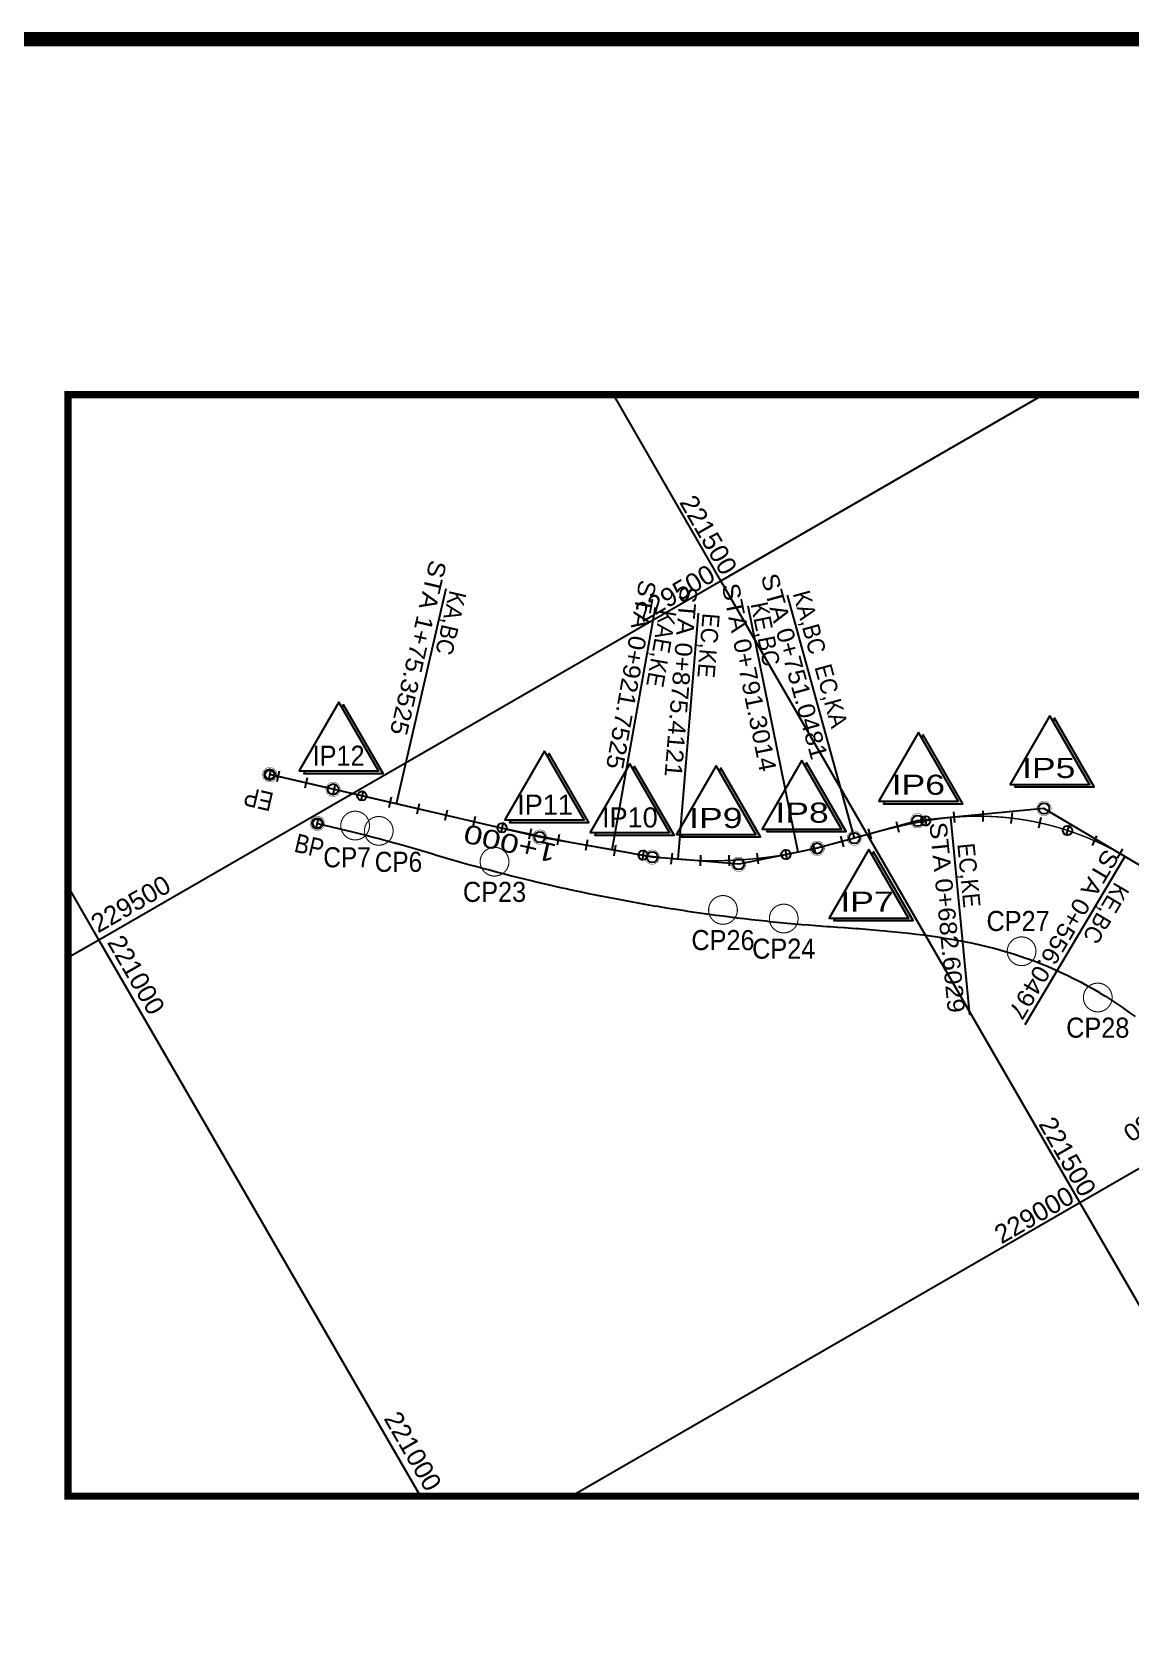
# Model space of a CAD drawing. Extents: x 230342 to 231183, y 224653 to 225247.
# Drawn here: x 230551.3 to 230704.3, y 225004.1 to 225227.6 of the extents above; entities that cross this region are included whole.
import ezdxf
from ezdxf.enums import TextEntityAlignment as Align

# ---------------------------------------------------------------- set-up
doc = ezdxf.new("R2010")
doc.units = 0
doc.header["$LTSCALE"] = 10
doc.header["$MEASUREMENT"] = 0
doc.layers.get('0').update_dxf_attribs({"linetype": 'CONTINUOUS'})
for name, color, linetype in [('CA-ALGN-CNTL', 2, 'CONTINUOUS'), ('CA-ALGN-IPLN', 1, 'CONTINUOUS'), ('CA-ALGN-IPSM', 2, 'CONTINUOUS'), ('CA-ALGN-STSM', 2, 'CONTINUOUS'), ('CA-ALGN-SUBL', 1, 'CONTINUOUS'), ('CA-ALGN-SUBT', 2, 'CONTINUOUS'), ('CA-ALGN-TEXT', 3, 'CONTINUOUS'), ('CV-GRID-BORD', 4, 'CONTINUOUS'), ('CV-GRID-LINE', 1, 'CONTINUOUS'), ('CV-GRID-TEXT', 4, 'CONTINUOUS'), ('CV-SURV-SYMB', 3, 'CONTINUOUS'), ('CV-SURV-TEXT', 3, 'CONTINUOUS'), ('CX-BORD', 3, 'CONTINUOUS'), ('CX-BORD-LIN1', 4, 'CONTINUOUS'), ('CX-BORD-LIN2', 3, 'CONTINUOUS'), ('CX-BORD-TEX2', 7, 'CONTINUOUS'), ('CX-BORD-TEX3', 6, 'CONTINUOUS')]:
    doc.layers.add(name, color=color, linetype=linetype)
doc.styles.add('GTXT', font='Dotum.ttf')
doc.styles.get("Standard").update_dxf_attribs({"font": 'Dotum.ttf'})
doc.styles.add('TB_TEXT', font='Dotum.ttf')
doc.styles.add('TB_WBTXT', font='Dotum.ttf')
doc.styles.add('TB_WMTXT', font='Dotum.ttf')

# ---------------------------------------------------------------- blocks, each defined once
blk = doc.blocks.new('CXBLKA1-KHCA1')
at = {"layer": 'CX-BORD-LIN1', "const_width": 2}
blk.add_lwpolyline([(796, -2.273736754432321e-12), (0, 0), (0, 553.9999999999995), (795.9999999999995, 553.9999999999995)], close=True, dxfattribs=at)
at = {"layer": 'CX-BORD-LIN1', "style": 'TB_TEXT'}
for tag, height, p in [('TR_RNUM4', 3, (285.105116618196, 26.63656332936284)), ('TR_RDAT4', 3.5, (317.5, 26.99999999999994)), ('TR_DGN4', 3.5, (459.1184542177598, 26.99999999999993)), ('TR_CHK4', 3.5, (499.1184542177598, 26.99999999999993)), ('TR_APP4', 3.5, (539.1184542177598, 27.00000000000016)), ('TR_RDAT3', 3.5, (317.5, 21.00000000000105)), ('TR_DGN3', 3.5, (459.1184542177598, 21.00000000000104)), ('TR_CHK3', 3.5, (499.1184542177598, 21.00000000000104)), ('TR_APP3', 3.5, (539.1184542177598, 21.00000000000126)), ('TR_RNUM3', 3, (285.105116618196, 20.63656332936395)), ('TR_RNUM2', 3, (285.105116618196, 14.63656332936395)), ('TR_RDAT2', 3.5, (317.5, 15.00000000000105)), ('TR_DGN2', 3.5, (459.1184542177598, 15.00000000000104)), ('TR_CHK2', 3.5, (499.1184542177598, 15.00000000000104)), ('TR_APP2', 3.5, (539.1184542177598, 15.00000000000126)), ('TR_RNUM1', 3, (285.105116618196, 8.636563329362843)), ('TR_RDAT1', 3.5, (317.5, 8.999999999999943)), ('TR_DGN1', 3.5, (459.1184542177598, 8.999999999999929)), ('TR_CHK1', 3.5, (499.1184542177598, 8.999999999999929)), ('TR_APP1', 3.5, (539.1184542177598, 9.000000000000156))]:
    blk.add_attdef(tag, text='', height=height, dxfattribs=at).set_placement(p, align=Align.MIDDLE_CENTER)
for tag, p in [('TR_RCON4', (342.3033138082337, 26.99999999999994)), ('TR_RCON3', (342.3033138082337, 21.00000000000105)), ('TR_RCON2', (342.3033138082337, 15.00000000000105)), ('TR_RCON1', (342.3033138082337, 8.999999999999943))]:
    blk.add_attdef(tag, text='', height=3.5, dxfattribs=at).set_placement(p, align=Align.MIDDLE_LEFT)
at = {"layer": 'CX-BORD-LIN2', "style": 'TB_TEXT'}
blk.add_attdef('TD_VERSION', text='', height=3, rotation=90, dxfattribs=at).set_placement((800.499999405456, 48.01489921212271), align=Align.MIDDLE_CENTER)
at = {"layer": 'CX-BORD-TEX2', "style": 'TB_WMTXT'}
for tag, height, p in [('TB_CNAME', 5, (15.34476638720071, 531.8324131479244)), ('TB_CSCOP', 4, (16.63456755316156, 523.8324131479244))]:
    blk.add_attdef(tag, text='', height=height, dxfattribs=at).set_placement(p, align=Align.BOTTOM_LEFT)
at = {"layer": 'CX-BORD-TEX2', "style": 'TB_WBTXT'}
for tag, height, p in [('TB_MTITIL', 10, (398, 533.326413560618)), ('TB_STITL', 7, (398, 518.326413560618))]:
    blk.add_attdef(tag, text='', height=height, dxfattribs=at).set_placement(p, align=Align.MIDDLE_CENTER)
at = {"layer": 'CX-BORD-TEX3', "style": 'TB_TEXT'}
for tag, height, p in [('TD_DCOMP', 4.5, (217.5, 24.99999999999931)), ('TD_CSECT', 4.5, (611, 24.99999999999896)), ('TD_DNAME_TOP', 4.5, (755, 24.99999999999912)), ('TD_DNAME_MAIN', 4.5, (755, 19.00715491911868)), ('TD_CCOMP', 4.5, (217.5, 14.99999999999931)), ('TD_HSCAL', 4.5, (626.6991483434026, 15.23515171695612)), ('TD_VSCAL', 4.5, (655.7793615572627, 15.23515171695612)), ('TD_DNAME_BOT', 3, (755, 13.65422715006187)), ('TD_CNAME', 4.5, (65, 5.752181573154171)), ('TD_FIELD', 4.5, (182.5, 5.52709622435755)), ('TD_CSTEP', 4.5, (253.2440000000001, 5.527096224357066)), ('TD_DWGCODE', 4.5, (641, 5.385823260720159)), ('TD_DWGNO', 4.5, (755, 5.385823260720144))]:
    blk.add_attdef(tag, text='', height=height, dxfattribs=at).set_placement(p, align=Align.MIDDLE_CENTER)
at = {"layer": 'CX-BORD-TEX3', "style": 'TB_TEXT', "width": 0.9}
blk.add_attdef('TD_CDIST', text='', height=4.5, dxfattribs=at).set_placement((656, 24.99999999999902), align=Align.MIDDLE_CENTER)
blk = doc.blocks.new('CVSVCPM')
at = {"const_width": 0.15}
blk.add_lwpolyline([(0, 2, -1), (0, -2, -1), (0, 2)], format="xyb", dxfattribs=at)
at = {"style": 'GTXT', "flags": 1}
blk.add_attdef('NO', text='', height=2.5, dxfattribs=at).set_placement((0, 4.760439115567124), align=Align.MIDDLE)
blk = doc.blocks.new('CASTAMS')
blk.add_line((0, -1.5), (0, 1.5))
at = {"style": 'GTXT', "flags": 1}
for tag, p in [('STA_DST', (0, -3.624746947281125)), ('XSEC_DAT', (0, -6.854719476030255))]:
    blk.add_attdef(tag, text='', height=2.5, dxfattribs=at).set_placement(p, align=Align.MIDDLE)
blk = doc.blocks.new('CASTAMM')
blk.add_line((0, -1.5), (0, 1.5))
blk.add_circle((0, 0), 1.3)
at = {"style": 'GTXT', "flags": 1}
for tag, p in [('STA_DST', (0, -3.624746947281125)), ('XSEC_DAT', (0, -6.854719476030255))]:
    blk.add_attdef(tag, text='', height=2.5, dxfattribs=at).set_placement(p, align=Align.MIDDLE)
blk = doc.blocks.new('CAIPMRK')
at = {"const_width": 0.1}
blk.add_lwpolyline([(-2, 0, -0.9999999999999999), (2, 0, -1)], format="xyb", close=True, dxfattribs=at)
blk.add_circle((0, 0), 1.5)

msp = doc.modelspace()

# ---------------------------------------------------------------- hatches: boundary and pattern name
at = {"layer": 'CA-ALGN-TEXT'}
for points in [[(230599.5683813628, 225124.6502165705), (230589.3730694428, 225124.6502158512), (230589.1704550729, 225124.2992774112), (230600.2205974538, 225124.2992781908), (230594.6955255882, 225133.8689818183), (230594.4707247798, 225133.4796153331)], [(230698.5749038054, 225122.7669781521), (230688.3795918853, 225122.7669774328), (230688.1769775156, 225122.4160389928), (230699.2271198964, 225122.4160397724), (230693.7020480308, 225131.9857433998), (230693.4772472224, 225131.5963769147)], [(230680.2833715523, 225120.4335808232), (230670.0880596322, 225120.4335801038), (230669.8854452625, 225120.0826416638), (230680.9355876434, 225120.0826424435), (230675.4105157777, 225129.6523460709), (230675.1857149693, 225129.2629795858)], [(230628.2231367366, 225117.8326065147), (230618.0278248165, 225117.8326057954), (230617.8252104467, 225117.4816673553), (230628.8753528275, 225117.481668135), (230623.350280962, 225127.0513717624), (230623.1254801536, 225126.6620052773)], [(230640.0838948677, 225116.0495386075), (230629.8885829476, 225116.0495378881), (230629.6859685778, 225115.6985994482), (230640.7361109587, 225115.6986002278), (230635.2110390931, 225125.2683038552), (230634.9862382847, 225124.8789373701)], [(230652.1283419273, 225115.8013792162), (230641.9330300073, 225115.8013784969), (230641.7304156375, 225115.4504400569), (230652.7805580184, 225115.4504408365), (230647.2554861527, 225125.0201444639), (230647.0306853444, 225124.6307779788)], [(230664.0486204039, 225116.5458579149), (230653.8533084839, 225116.5458571955), (230653.6506941141, 225116.1949187556), (230664.7008364949, 225116.1949195352), (230659.1757646293, 225125.7646231626), (230658.9509638209, 225125.3752566775)], [(230673.3613351265, 225104.1379095611), (230663.1660232065, 225104.1379088417), (230662.9634088366, 225103.7869704017), (230674.0135512175, 225103.7869711814), (230668.4884793519, 225113.3566748088), (230668.2636785435, 225112.9673083237)]]:
    msp.add_hatch(color=256, dxfattribs=at).paths.add_polyline_path(points)

# ---------------------------------------------------------------- linework, layer by layer
at = {"layer": 'CA-ALGN-CNTL', "const_width": 0.2000000000000009}
msp.add_lwpolyline([(230704.5268183256, 225112.1047095009), (230703.6759621664, 225112.6300634743), (230703.495700028, 225112.7376826309), (230703.495700028, 225112.7376826309), (230702.8123480421, 225113.1341628932), (230701.9364013398, 225113.6165189656), (230701.0486716517, 225114.0768277697), (230700.1497129626, 225114.5148017764), (230699.2620375695, 225114.9204645456), (230699.2400856491, 225114.9301663844), (230698.3203616766, 225115.3226629207), (230697.3911139387, 225115.6920471049), (230696.452919989, 225116.0380865846), (230695.5063724341, 225116.3605669354), (230695.2932589969, 225116.429550213), (230694.55205788, 225116.6592841255), (230693.5905735217, 225116.9340517833), (230692.6225236784, 225117.1846991975), (230691.6485091331, 225117.4110697808), (230691.1183160977, 225117.5235670048), (230690.6691395256, 225117.6130236066), (230689.6850284237, 225117.7904299442), (230688.6967897876, 225117.9431813836), (230687.7050422377, 225118.0711824427), (230686.7104053225, 225118.1743520321), (230686.6865041001, 225118.1765221618), (230685.7134985189, 225118.2526251864), (230684.7149491601, 225118.3059553327), (230683.7153758473, 225118.3343070224), (230682.7154077701, 225118.3376624671), (230682.2014740823, 225118.3296616908), (230681.7156685821, 225118.316021467), (230680.7167821334, 225118.2693954826), (230679.7193729339, 225118.1978148304), (230679.2009276327, 225118.1506884022), (230679.2009276327, 225118.1506884022), (230678.7240608144, 225118.1013579324), (230677.8523165799, 225117.996871189), (230677.7313575898, 225117.9809622989), (230676.7415832945, 225117.838461614), (230675.7549292882, 225117.6757284325), (230674.7714770604, 225117.4946296106), (230673.7912079621, 225117.2970134491), (230673.7129213197, 225117.2805458877), (230672.8140113299, 225117.084723622), (230671.8396907547, 225116.8595843198), (230670.8679831336, 225116.6234112499), (230669.8985671344, 225116.3780049759), (230669.7688195969, 225116.344514298), (230668.9310641951, 225116.1251491858), (230667.9650597732, 225115.8666298882), (230667.0001046852, 225115.6042130917), (230666.0357336231, 225115.3396647328), (230665.9663070987, 225115.320582998), (230665.8336443354, 225115.2841136393), (230665.8336443354, 225115.2841136393), (230665.8336064265, 225115.2841032996), (230665.8336064265, 225115.2841032996), (230665.0714568868, 225115.0747689972), (230664.1067421489, 225114.8114679021), (230663.1410515272, 225114.5517810869), (230662.2900192957, 225114.327852118), (230662.1738612637, 225114.2977317266), (230661.2046897056, 225114.0513580682), (230660.2331013051, 225113.8147065023), (230659.258720744, 225113.5898350988), (230658.5670025673, 225113.4388820951), (230658.2812457899, 225113.3788233392), (230658.0262862509, 225113.3264302031), (230658.0262862509, 225113.3264302031), (230657.3004938514, 225113.183623481), (230656.3165964245, 225113.0049557662), (230655.3298313361, 225112.8428789846), (230654.7701573414, 225112.7585107499), (230654.3404774849, 225112.6974340696), (230653.3488145014, 225112.5686646867), (230652.3551232845, 225112.4566083051), (230651.3596887327, 225112.3612954659), (230650.8913103555, 225112.322290584), (230650.3627905485, 225112.2827537101), (230649.3647097024, 225112.2210043826), (230649.2317706259, 225112.2140536089), (230648.365732629, 225112.1760673645), (230647.3661383704, 225112.1479513401), (230646.966191909, 225112.1414189042), (230646.3662146293, 225112.1366699943), (230645.3662419837, 225112.1422213514), (230644.3665044759, 225112.1646054359), (230643.3672846841, 225112.203816808), (230642.3688674542, 225112.2598420999), (230641.3715349005, 225112.3326686758), (230641.2893977507, 225112.3394183858), (230641.2893977507, 225112.3394183858), (230640.37555141, 225112.4220866036), (230639.3810712714, 225112.5269286478), (230638.3881593196, 225112.6457265112), (230637.3968223561, 225112.7770084133), (230636.4070028813, 225112.9193139469), (230635.4186064146, 225113.0711867569), (230634.4314891025, 225113.2311720052), (230633.445476039, 225113.3978246383), (230632.460357337, 225113.569700191), (230632.1152365015, 225113.6309149811), (230632.1152365015, 225113.6309149811), (230631.4759188227, 225113.7454256238), (230630.4920596218, 225113.924367656), (230629.5087703086, 225114.1064146134), (230628.5260387255, 225114.2914555536), (230627.5438561789, 225114.4793815343), (230626.5622085112, 225114.6700850773), (230625.5810842967, 225114.8634579725), (230624.6004683778, 225115.0593944737), (230623.6203458647, 225115.2577843706), (230622.6406998677, 225115.4585209171), (230621.6615162292, 225115.661496635), (230620.6827763274, 225115.8666037782), (230619.7044650046, 225116.0737366006), (230618.726560175, 225116.282785356), (230617.7490446809, 225116.4936477623), (230616.7718974362, 225116.7062123415), (230615.7950995515, 225116.9203758115), (230614.8186296729, 225117.1360311581), (230613.8424657144, 225117.3530686352), (230612.8665887865, 225117.5713849608), (230611.8909738031, 225117.7908755851), (230610.9155986785, 225118.0114307616), (230609.9404427907, 225118.2329462086), (230608.9654803221, 225118.4553146439), (230607.9906889186, 225118.6784307853), (230607.0160434945, 225118.9021900832), (230606.0415226959, 225119.1264855233), (230605.0671007048, 225119.3512098235), (230604.0927531676, 225119.5762611661), (230603.1184562661, 225119.8015288047), (230602.1441856467, 225120.0269109215), (230602.0754912322, 225120.0428051309), (230602.0754912322, 225120.0428051309), (230601.1699208838, 225120.2523148948), (230600.1956561208, 225120.477718868), (230599.2213886258, 225120.7031235732), (230598.2471238628, 225120.9285275465), (230597.323871089, 225121.1421281677), (230597.2728590998, 225121.1539315197), (230596.2985926047, 225121.379334493), (230595.3243278417, 225121.6047384662), (230594.3500630788, 225121.8301424394), (230593.3757965837, 225122.0555454126), (230592.4015318208, 225122.2809493859), (230591.4272670578, 225122.5063533591), (230590.4530005627, 225122.7317563323), (230589.4787357998, 225122.9571603055), (230588.5044710368, 225123.1825642788), (230587.5302035417, 225123.407968984), (230586.5559387788, 225123.6333729572), (230585.5816740157, 225123.8587769305), (230584.6074075207, 225124.0841799037), (230584.431981594, 225124.1247665045)], dxfattribs=at)
at = {"layer": 'CA-ALGN-CNTL'}
msp.add_lwpolyline([(230591.0715900957, 225117.3315205358), (230592.0458551266, 225117.1061120985), (230592.0463776086, 225117.1059911332), (230593.0196359567, 225116.8786343217), (230593.9924431892, 225116.6470148661), (230594.9642542354, 225116.4112568561), (230595.9350517031, 225116.171366416), (230596.9048219321, 225115.927347206), (230597.8735440659, 225115.6792033505), (230598.8412017123, 225115.4269392418), (230599.8077784788, 225115.1705592722), (230600.7732542413, 225114.9100702981), (230601.7376118752, 225114.6454739798), (230602.7008367205, 225114.3767757095), (230603.6629086526, 225114.1039823437), (230604.6238095473, 225113.8270972747), (230605.5835247443, 225113.5461258947), (230606.5420368513, 225113.2610743282), (230607.006459208, 225113.1213592602), (230607.0113314406, 225113.1198883062), (230607.4996394398, 225112.9729780942), (230608.4580967674, 225112.6877494085), (230609.4176805158, 225112.4063257042), (230610.3783715607, 225112.1287121058), (230611.3401579739, 225111.8549132735), (230612.3030233629, 225111.5849335996), (230613.2669523358, 225111.3187757443), (230614.231929232, 225111.0564468321), (230615.1979413914, 225110.797948791), (230616.1649706896, 225110.5432850134), (230617.1330024664, 225110.2924608917), (230618.1020230615, 225110.045480086), (230619.0720133505, 225109.8023477207), (230620.0429634053, 225109.563064992), (230621.0148558334, 225109.3276380242), (230621.7054422368, 225109.1628313554), (230621.9876725107, 225109.0960702097), (230622.0869514153, 225109.0726661128), (230622.9614017768, 225108.8683617446), (230623.9360269714, 225108.6445214852), (230624.9115337024, 225108.4245503598), (230625.8879038452, 225108.2084517607), (230626.018802343, 225108.1797889247), (230626.8651237397, 225107.9962293482), (230627.8431797256, 225107.7878867824), (230628.8220536786, 225107.5834274557), (230629.8017312063, 225107.3828522963), (230629.9761978348, 225107.3475592482), (230630.7821976485, 225107.1861666966), (230631.7634366128, 225106.9933750488), (230632.7454337071, 225106.804478281), (230633.7281708068, 225106.6194797857), (230633.9366058033, 225106.5807598011), (230634.7116352518, 225106.438381491), (230635.6958106498, 225106.2611877893), (230636.6806816084, 225106.0879013407), (230637.6662320033, 225105.9185220735), (230637.9304734678, 225105.8737944557), (230638.4551514958, 225105.7858375012), (230638.6524479064, 225105.753058112), (230639.6393097291, 225105.5915073844), (230640.6268082752, 225105.433873819), (230640.7255922682, 225105.4183269332), (230641.6149226885, 225105.2801615401), (230641.9292706612, 225105.2321029081), (230642.6036395765, 225105.1303697438), (230643.592943279, 225104.9845055545), (230644.5828169397, 225104.8425661683), (230645.5732486303, 225104.7045562456), (230645.9576817689, 225104.6520665509), (230646.5642184943, 225104.5704781786), (230647.5557121396, 225104.4403328954), (230648.5477151738, 225104.3141213244), (230649.5402119366, 225104.1918505899), (230649.9691186928, 225104.1402463329), (230650.5331855716, 225104.0735178879), (230651.5266206865, 225103.9591258788), (230652.5205018892, 225103.8486772229), (230653.5148137871, 225103.7421745803), (230654.0001886431, 225103.6916327094), (230654.509540256, 225103.6396178793), (230655.5046641714, 225103.5410087801), (230656.5001746053, 225103.4463502109), (230657.4960509691, 225103.3556418321), (230658.0399489306, 225103.307782973), (230658.4922806027, 225103.2688855717), (230659.4888453816, 225103.1860848221), (230660.4857319134, 225103.1072387795), (230661.482923074, 225103.032349104), (230662.0993317596, 225102.9880459913), (230662.3817507989, 225102.9682538885), (230662.381752531, 225102.9682548885), (230662.4804020786, 225102.9613968676), (230663.4779837599, 225102.8918987898), (230664.4755120503, 225102.8216331878), (230665.4729367358, 225102.7498990348), (230666.1311520124, 225102.7014127859), (230666.4702018705, 225102.6760012323), (230667.4672500443, 225102.5992392174), (230668.464018115, 225102.5189183558), (230669.4604342802, 225102.434339013), (230670.1576726551, 225102.3722267794), (230670.4564175412, 225102.3448054826), (230671.4518752393, 225102.2496222546), (230672.4467072515, 225102.148098747), (230673.4407941345, 225102.0395378419), (230674.1639478889, 225101.9556868588), (230674.4340077126, 225101.923253546), (230675.4261994901, 225101.7985550619), (230676.4172035785, 225101.6647577166), (230677.4068386972, 225101.5211794974), (230678.1519943325, 225101.4060441441), (230678.3948989772, 225101.3671449801), (230679.3811572289, 225101.2019756686), (230680.3653676024, 225101.0250053873), (230681.3472534635, 225100.8355732812), (230682.0819666205, 225100.6849248344), (230682.3265183211, 225100.6330208875), (230683.3028326319, 225100.4167029923), (230684.2758422641, 225100.1859809699), (230685.2451630333, 225099.9402242474), (230685.9347714599, 225099.7552114864), (230686.2103794344, 225099.6788165004), (230687.1710439101, 225099.4011529212), (230687.5476180811, 225099.2873353646), (230688.1266869027, 225099.1066668073), (230689.0769217536, 225098.7951718716), (230689.6990756676, 225098.5809737525), (230690.0214419371, 225098.4667590319), (230690.9599463198, 225098.1215338662), (230691.8921372327, 225097.7596039529), (230692.8177182026, 225097.381086798), (230693.3330439715, 225097.1619164469), (230693.7363907565, 225096.9861033722), (230694.6478660817, 225096.5747779138), (230695.5518503653, 225096.1472433213), (230696.4480549907, 225095.7036354936), (230696.7527212908, 225095.5482580229), (230697.3361982695, 225095.2440943291), (230698.2159917812, 225094.7687673867), (230699.0871592298, 225094.2778092255), (230699.9494191228, 225093.7713714042), (230700.0676973709, 225093.7002754861), (230700.8025018244, 225093.2496169459), (230701.6461292347, 225092.7127155337), (230702.4800351819, 225092.1608321908), (230703.3039551544, 225091.5941490643), (230703.3743366506, 225091.5447287481), (230704.1176231767, 225091.0128428377), (230704.9207833974, 225090.4171006582)], dxfattribs=at)
at = {"layer": 'CA-ALGN-IPLN'}
for p, q in [((230593.2537350471, 225122.0837861837), (230584.4319788619, 225124.1247672366)), ((230602.0754912322, 225120.0428051309), (230593.2537350471, 225122.0837861837)), ((230622.0311887543, 225115.4259010944), (230602.0754912322, 225120.0428051309)), ((230692.2343696543, 225119.4209973876), (230679.2009276327, 225118.1506884022)), ((230703.495700028, 225112.7376826309), (230692.2343696543, 225119.4209973876)), ((230674.6467463485, 225117.7068135063), (230665.8336443354, 225115.2841136393)), ((230679.2009276327, 225118.1506884022), (230674.6467463485, 225117.7068135063)), ((230632.1152365015, 225113.6309149811), (230622.0311887543, 225115.4259010944)), ((230665.8336064265, 225115.2841032996), (230660.6572298105, 225113.8611304063)), ((230637.6987974795, 225112.6370281954), (230632.1152365015, 225113.6309149811)), ((230641.2893977507, 225112.3394183858), (230637.6987974795, 225112.6370281954)), ((230658.0262862509, 225113.3264302031), (230649.7281944479, 225111.6399664323)), ((230660.6572298105, 225113.8611304063), (230658.0262862509, 225113.3264302031)), ((230713.6504373317, 225106.7111031362), (230703.495700028, 225112.7376826309)), ((230649.7281944479, 225111.6399664323), (230641.2893977507, 225112.3394183858))]:
    msp.add_line(p, q, dxfattribs=at)
at = {"layer": 'CA-ALGN-SUBL', "linetype": 'Continuous'}
for p, q in [((230602.0754935343, 225120.0428045983), (230609.0179324282, 225150.0501842098)), ((230665.8336203804, 225115.2841018972), (230656.5268225993, 225149.1396179688)), ((230632.1152442934, 225113.6309132767), (230638.1387155059, 225147.4701675142)), ((230641.2894072192, 225112.3394164453), (230644.1307007437, 225146.6191912555)), ((230658.026298778, 225113.326428443), (230651.058679576, 225147.60994791)), ((230679.2009440295, 225118.1506875237), (230681.8800654938, 225090.662749822)), ((230703.4957208647, 225112.7376807631), (230689.5637550665, 225089.2624291677))]:
    msp.add_line(p, q, dxfattribs=at)
at = {"layer": 'CA-ALGN-TEXT'}
for points in [[(230594.0433094972, 225134.219920198), (230588.5182389819, 225124.6502157909), (230599.5683813628, 225124.6502165705)], [(230693.0498319398, 225132.3366817795), (230687.5247614246, 225122.7669773725), (230698.5749038054, 225122.7669781521)], [(230674.7582996867, 225130.0032844506), (230669.2332291715, 225120.4335800435), (230680.2833715523, 225120.4335808232)], [(230622.6980648709, 225127.4023101422), (230617.1729943557, 225117.8326057351), (230628.2231367366, 225117.8326065147)], [(230658.5235485383, 225126.1155615423), (230652.9984780231, 225116.5458571353), (230664.0486204039, 225116.5458579149)], [(230634.5588230021, 225125.6192422349), (230629.0337524869, 225116.0495378278), (230640.0838948677, 225116.0495386075)], [(230646.6032700617, 225125.3710828436), (230641.0781995465, 225115.8013784365), (230652.1283419273, 225115.8013792162)], [(230667.8362632609, 225113.7076131885), (230662.3111927456, 225104.1379087814), (230673.3613351265, 225104.1379095611)]]:
    msp.add_lwpolyline(points, close=True, dxfattribs=at)
for points in [[(230589.3730694428, 225124.6502158512), (230589.1704550729, 225124.2992774112), (230600.2205974538, 225124.2992781908), (230594.6955255882, 225133.8689818183), (230594.4707247798, 225133.4796153331)], [(230688.3795918853, 225122.7669774328), (230688.1769775156, 225122.4160389928), (230699.2271198964, 225122.4160397724), (230693.7020480308, 225131.9857433998), (230693.4772472224, 225131.5963769147)], [(230670.0880596322, 225120.4335801038), (230669.8854452625, 225120.0826416638), (230680.9355876433, 225120.0826424435), (230675.4105157777, 225129.6523460709), (230675.1857149693, 225129.2629795858)], [(230618.0278248165, 225117.8326057954), (230617.8252104467, 225117.4816673553), (230628.8753528275, 225117.481668135), (230623.3502809619, 225127.0513717624), (230623.1254801536, 225126.6620052773)], [(230629.8885829476, 225116.0495378881), (230629.6859685778, 225115.6985994482), (230640.7361109587, 225115.6986002278), (230635.2110390931, 225125.2683038552), (230634.9862382847, 225124.8789373701)], [(230641.9330300073, 225115.8013784969), (230641.7304156375, 225115.4504400569), (230652.7805580184, 225115.4504408365), (230647.2554861527, 225125.0201444639), (230647.0306853443, 225124.6307779788)], [(230653.8533084839, 225116.5458571956), (230653.6506941141, 225116.1949187556), (230664.7008364949, 225116.1949195352), (230659.1757646293, 225125.7646231626), (230658.9509638209, 225125.3752566775)], [(230663.1660232065, 225104.1379088417), (230662.9634088366, 225103.7869704017), (230674.0135512175, 225103.7869711814), (230668.4884793519, 225113.3566748088), (230668.2636785435, 225112.9673083237)]]:
    msp.add_lwpolyline(points, dxfattribs=at)
at = {"layer": 'CV-GRID-BORD', "const_width": 1.000000000000004}
msp.add_lwpolyline([(230556.3304547721, 225023.617119101), (230974.1450382414, 225023.61714858), (230974.1450274144, 225177.0709907981), (230556.3304439451, 225177.070961319)], close=True, dxfattribs=at)
at = {"layer": 'CV-GRID-LINE', "linetype": 'Continuous'}
for p, q in [((230647.2536989406, 225151.1316133734), (230632.2776038877, 225177.0709666775)), ((230647.2536989406, 225151.1316133734), (230632.2776038877, 225177.0709666775)), ((230647.2536989406, 225151.1316133734), (230692.1819767786, 225177.0709709041)), ((230647.2536989406, 225151.1316133734), (230692.1819767786, 225177.0709709041)), ((230647.2536989406, 225151.1316133734), (230692.1819767786, 225177.0709709041)), ((230560.6511620899, 225101.1316072632), (230647.2536989406, 225151.1316133734)), ((230560.6511620899, 225101.1316072632), (230647.2536989406, 225151.1316133734)), ((230697.2537050508, 225064.5290765228), (230647.2536989406, 225151.1316133734)), ((230697.2537050508, 225064.5290765228), (230647.2536989406, 225151.1316133734)), ((230697.2537050508, 225064.5290765228), (230647.2536989406, 225151.1316133734)), ((230697.2537050508, 225064.5290765228), (230783.8562419015, 225114.529082633)), ((230697.2537050508, 225064.5290765228), (230783.8562419015, 225114.529082633)), ((230697.2537050508, 225064.5290765228), (230783.8562419015, 225114.529082633)), ((230560.6511620899, 225101.1316072632), (230556.330448775, 225108.6153010301)), ((230560.6511620899, 225101.1316072632), (230556.330448775, 225108.6153010301)), ((230556.330449479, 225098.6370422677), (230560.6511620899, 225101.1316072632)), ((230605.4041779895, 225023.6171225634), (230560.6511620899, 225101.1316072632)), ((230605.4041779895, 225023.6171225634), (230560.6511620899, 225101.1316072632)), ((230626.3921362674, 225023.6171240442), (230697.2537050508, 225064.5290765228)), ((230626.3921362674, 225023.6171240442), (230697.2537050508, 225064.5290765228)), ((230720.8742318274, 225023.6171307104), (230697.2537050508, 225064.5290765228)), ((230720.8742318274, 225023.6171307104), (230697.2537050508, 225064.5290765228)), ((230720.8742318274, 225023.6171307104), (230697.2537050508, 225064.5290765228))]:
    msp.add_line(p, q, dxfattribs=at)

# ---------------------------------------------------------------- block references
at = {"layer": 'CA-ALGN-IPSM', "xscale": 0.5, "yscale": 0.5}
for p in [(230584.4319821404, 225124.1247663581), (230593.2537350471, 225122.0837861837), (230692.2343696543, 225119.4209973876), (230591.0715900957, 225117.3315205358), (230674.6467463485, 225117.7068135063), (230622.0311887543, 225115.4259010944), (230660.6572298105, 225113.8611304063), (230665.833624015, 225115.2841088355), (230637.6987974796, 225112.6370281954), (230649.728194448, 225111.6399664323)]:
    msp.add_blockref('CAIPMRK', p, dxfattribs=at)
at = {"layer": 'CA-ALGN-STSM', "xscale": 0.5, "yscale": 0.5, "zscale": 0.5}
for name, p, rotation in [('CASTAMM', (230584.4319831796, 225124.1247669581), 166.9733696414642), ('CASTAMS', (230585.5816731497, 225123.8587764305), 166.9733696404235), ('CASTAMS', (230589.4787366658, 225122.9571608056), 166.9733696431312), ('CASTAMS', (230593.3757974497, 225122.0555459126), 166.9733696414642), ('CASTAMM', (230597.2728582337, 225121.1539310197), 166.9733696438585), ('CASTAMS', (230601.1699217498, 225120.2523153948), 166.9733696407367), ('CASTAMS', (230605.0671002048, 225119.3512106896), 167.0026947910155), ('CASTAMS', (230608.9654808221, 225118.4553137778), 167.1287728719445), ('CASTAMM', (230591.0715900957, 225117.3315205358), 346.9731695173573), ('CASTAMS', (230612.8665891525, 225117.5713863269), 167.3544081018197), ('CASTAMM', (230616.7718969362, 225116.7062132075), 167.6793075041159), ('CASTAMS', (230671.8396907547, 225116.8595843198), 193.3534623478022), ('CASTAMM', (230675.7549287882, 225117.6757292986), 189.9172820573444), ('CASTAMS', (230679.7193729339, 225118.1978148304), 184.8210607708828), ('CASTAMS', (230683.7153767133, 225118.3343075224), 179.0915522843917), ('CASTAMS', (230687.7050431037, 225118.0711829427), 173.3618877463371), ('CASTAMS', (230691.6485077671, 225117.4110701468), 167.6323319187085), ('CASTAMM', (230695.506372068, 225116.3605655694), 161.9028006814642), ('CASTAMS', (230620.6827771935, 225115.8666042782), 168.1039007311511), ('CASTAMS', (230624.6004683778, 225115.0593944736), 168.6279103097811), ('CASTAMS', (230628.5260387255, 225114.2914555535), 169.2512783071289), ('CASTAMS', (230664.1067426489, 225114.8114670361), 195.1788049534283), ('CASTAMS', (230667.9650602733, 225115.8666290222), 195.1153855294924), ('CASTAMS', (230699.2400870151, 225114.9301660183), 156.1732625843302), ('CASTAMS', (230632.4603577031, 225113.569701557), 169.9789870712252), ('CASTAMM', (230636.4070028813, 225112.9193139468), 171.5277182223801), ('CASTAMS', (230640.37555091, 225112.4220874697), 174.4119395469778), ('CASTAMS', (230644.3665041098, 225112.1646040698), 178.2350955346569), ('CASTAMS', (230648.365731263, 225112.1760677305), 182.0933998577565), ('CASTAMS', (230652.3551232845, 225112.4566083051), 185.9517263157283), ('CASTAMM', (230656.3165972906, 225113.0049562662), 189.8099727183833), ('CASTAMS', (230660.2331013051, 225113.8147065023), 193.3622247943451), ('CASTAMS', (230702.8123471761, 225113.1341623932), 150.4436064419788)]:
    msp.add_blockref(name, p, dxfattribs=dict(at, rotation=rotation))
at = {"layer": 'CV-SURV-SYMB'}
for p, rotation in [((230596.3223197019, 225117.0313504882), 180.0000040425014), ((230596.3223197019, 225117.0313504882), 90.00000404250149), ((230599.6140627556, 225116.2898845966), 180.0000040425014), ((230599.6140627556, 225116.2898845966), 90.00000404250149), ((230615.7325551281, 225111.9958385281), 180.0000040425014), ((230615.7325551281, 225111.995838528), 90.00000404250149), ((230647.5444421703, 225105.2800369515), 180.0000040425014), ((230647.5444421702, 225105.2800369516), 90.00000404291839), ((230656.0023291206, 225104.082547772), 180.0000040425014), ((230656.0023291206, 225104.082547772), 90.00000404291839), ((230689.1265962547, 225099.5216370266), 180.0000040425014), ((230689.1265962547, 225099.5216370266), 90.00000404291839), ((230699.7305722172, 225093.0830134324), 180.0000040425014), ((230699.7305722171, 225093.0830134324), 90.00000404250149)]:
    msp.add_blockref('CVSVCPM', p, dxfattribs=dict(at, rotation=rotation))
at = {"layer": 'CX-BORD'}
msp.add_blockref('CXBLKA1-KHCA1', (230367.2377321874, 224672.5694578684), dxfattribs=at)

# ---------------------------------------------------------------- texts
at = {"layer": 'CA-ALGN-SUBT'}
for s, rotation, width, p, p2 in [('    STA 1+75.3525', 256.9733762352906, 1.004657503126314, (230607.6368259689, 225158.0227776661), (230601.1451955478, 225129.9639281237)), ('    STA 0+921.7525', 259.9069201458256, 0.9996542553344197, (230636.6042650443, 225155.2582764738), (230631.2416808585, 225125.1318257515)), ('    STA 0+791.3014', 281.4880557922601, 0.9996542553061057, (230646.5813780099, 225154.3656211217), (230652.6757867936, 225124.3786485537)), ('    STA 0+751.0481', 285.370791925264, 0.99965425528245, (230651.7469555998, 225155.5499905605), (230659.8579341255, 225126.044527176)), ('KA,BC', 256.9733762435987, 0.871021115712323, (230609.5007815557, 225149.9091743614), (230607.4721470503, 225141.1407838787)), ('    STA 0+875.4121', 265.2618466641395, 0.9996542553104916, (230641.9254047539, 225154.385948404), (230639.3977784231, 225123.8905151827)), ('KA,BC', 285.3707919205734, 0.8710211157108069, (230657.2438079727, 225149.3656044672), (230659.6293898915, 225140.6875270002)), ('KAE,KE', 259.9069201409894, 0.8965936739632216, (230638.7376053776, 225147.2040676477), (230636.8449286053, 225136.5712026872)), ('EC,KE', 265.2618466578954, 0.8967391303527869, (230644.7158370806, 225146.6801289506), (230643.9724175707, 225137.7108838863)), ('KE,BC', 281.4880557939048, 0.881860242346994, (230651.3733684487, 225147.8936603257), (230653.1658416203, 225139.073962513)), ('EC,KA', 285.3707919205734, 0.8855334829062449, (230660.262771747, 225139.1187847461), (230662.6483536658, 225130.4407072791)), ('    STA 0+682.6029', 275.5667678529616, 0.9996542553178133, (230675.9073349322, 225121.3032887201), (230678.8757080939, 225090.8475979052)), ('EC,KE', 275.5667678563475, 0.8967391303734508, (230680.166665674, 225114.4628084489), (230681.0397166044, 225105.5052523276)), ('    STA 0+556.0497', 239.3119437683864, 0.9996542553075316, (230702.7751355354, 225117.3313515024), (230687.1580045734, 225091.0166110945)), ('KE,BC', 239.3119437740114, 0.8818602424768323, (230702.1561409316, 225109.2807254601), (230697.5628671201, 225101.541095928)), ('    STA 0+382.1180', 214.3980535379076, 0.9996542552783214, (230728.2643679537, 225092.0766473501), (230703.0153029971, 225074.7895116422))]:
    msp.add_text(s, height=2.400000438602135, rotation=rotation, dxfattribs=dict(at, width=width)).set_placement(p, p2, align=Align.FIT)
at = {"layer": 'CA-ALGN-TEXT'}
for s, height, rotation, width, p, p2 in [(' IP12', 2.800000000000013, 4.043415215503792e-06, 0.8789187775808724, (230589.4315707073, 225125.364136392), (230597.6392648658, 225125.3641369713)), (' IP5', 2.800000000000013, 4.042804674805092e-06, 1.244645735777886, (230687.8132516103, 225123.6559887823), (230696.6132516103, 225123.6559894032)), (' IP6', 2.800000000000013, 4.042615183139997e-06, 1.244645735777886, (230669.6575549828, 225121.322591463), (230678.4575549828, 225121.3225920839)), ('EP', 2.600000000000012, 166.9733762190253, 0.8708495804682288, (230585.1098011456, 225121.5295387499), (230581.2127394219, 225122.4311539224)), (' IP11', 2.800000000000013, 4.042804674805092e-06, 0.9423456933615316, (230617.8429617487, 225118.5465263191), (230626.6429617486, 225118.54652694)), (' IP10', 2.800000000000013, 4.042615183126627e-06, 0.9423456933646482, (230629.6571801236, 225116.7634584087), (230638.4571801237, 225116.7634590296)), (' IP9', 2.800000000000013, 4.042615183126627e-06, 1.244645735782002, (230641.4572607799, 225116.6903898527), (230650.25726078, 225116.6903904736)), (' IP8', 2.800000000000013, 4.042615183126627e-06, 1.244645735782002, (230653.4680893583, 225117.4348685579), (230662.2680893583, 225117.4348691788)), ('     1+000', 2.600000000000012, 167.1793237065253, 1.177567107013884, (230630.8219819104, 225112.9302619486), (230611.8081297648, 225117.2573194514)), ('BP', 2.600000000000012, 346.9731180515329, 0.8374048403523776, (230587.7041326008, 225113.4162103096), (230591.6011902621, 225112.5145775774)), (' IP7', 2.800000000000013, 4.042615183139997e-06, 1.244645735777886, (230662.5091118835, 225105.0269201849), (230671.3091118835, 225105.0269208058))]:
    msp.add_text(s, height=height, rotation=rotation, dxfattribs=dict(at, width=width)).set_placement(p, p2, align=Align.FIT)
at = {"layer": 'CV-GRID-TEXT'}
for s, rotation, width, p, p2 in [('221500', 300.0000040425839, 0.9496198943432398, (230641.4001083303, 225162.0703279673), (230647.4001090635, 225151.6780235453)), ('221500', 300.0000040425839, 0.9496198943432398, (230641.4001083303, 225162.0703279673), (230647.4001090635, 225151.6780235453)), ('221500', 300.0000040425839, 0.9496198943432398, (230641.4001083303, 225162.0703279673), (230647.4001090635, 225151.6780235453)), ('229500', 30.00000404234324, 0.9496198943409366, (230636.3149843467, 225145.2780227632), (230646.7072887687, 225151.2780234964)), ('229500', 30.00000404234324, 0.9496198943409366, (230636.3149843467, 225145.2780227632), (230646.7072887687, 225151.2780234964)), ('229500', 30.00000404234324, 0.9496198943409366, (230636.3149843467, 225145.2780227632), (230646.7072887687, 225151.2780234964)), ('229500', 30.00000404263479, 0.9496198943463859, (230560.5244060568, 225101.9940992552), (230570.9167104789, 225107.9940999885)), ('221000', 300.0000040425839, 0.9496198943432398, (230561.7131756741, 225100.7795699621), (230567.7131764073, 225090.38726554)), ('221500', 300.000004042533, 0.9496198943400935, (230691.4001144406, 225075.4677911167), (230697.4001151738, 225065.0754866946)), ('221500', 300.000004042533, 0.9496198943400935, (230691.4001144406, 225075.4677911167), (230697.4001151738, 225065.0754866946)), ('221500', 300.000004042533, 0.9496198943400935, (230691.4001144406, 225075.4677911167), (230697.4001151738, 225065.0754866946)), ('229000', 30.00000404246359, 0.9496198943420884, (230686.3149904569, 225058.6754859125), (230696.707294879, 225064.6754866457)), ('229000', 30.00000404246359, 0.9496198943420884, (230686.3149904569, 225058.6754859125), (230696.707294879, 225064.6754866457)), ('229000', 30.00000404246359, 0.9496198943420884, (230686.3149904569, 225058.6754859125), (230696.707294879, 225064.6754866457)), ('221000', 300.0000040427042, 0.9496198943443913, (230600.2403597561, 225034.4374185792), (230606.2403604893, 225024.0451141571))]:
    msp.add_text(s, height=2.600000000000012, rotation=rotation, dxfattribs=dict(at, width=width)).set_placement(p, p2, align=Align.FIT)
at = {"layer": 'CV-SURV-TEXT'}
for s, rotation, width, p, p2 in [('CP7', 4.042488855354353e-06, 0.8716579456677442, (230591.8949692085, 225111.2167722935), (230598.4949692085, 225111.2167727591)), ('CP6', 4.04274151092564e-06, 0.8716579456639005, (230599.0519193127, 225110.5825949131), (230605.6519193126, 225110.5825953788)), ('CP23', 4.042236199809806e-06, 0.8943188086033378, (230611.3325555232, 225106.3958382176), (230620.1325555232, 225106.3958388384)), ('CP27', 4.042425691461533e-06, 0.8943188086062956, (230684.2357487454, 225102.3417042641), (230693.0357487454, 225102.341704885)), ('CP26', 4.042425691461533e-06, 0.8943188086062956, (230643.1444425653, 225099.6800366411), (230651.9444425653, 225099.680037262)), ('CP24', 4.042425691461533e-06, 0.8943188086062956, (230651.6023295157, 225098.4825474615), (230660.4023295157, 225098.4825480824)), ('CP28', 4.042615183126627e-06, 0.8943188086062955, (230695.3305726123, 225087.483013122), (230704.1305726123, 225087.4830137429))]:
    msp.add_text(s, height=2.800000000000013, rotation=rotation, dxfattribs=dict(at, width=width)).set_placement(p, p2, align=Align.FIT)

doc.saveas('drawing.dxf')
